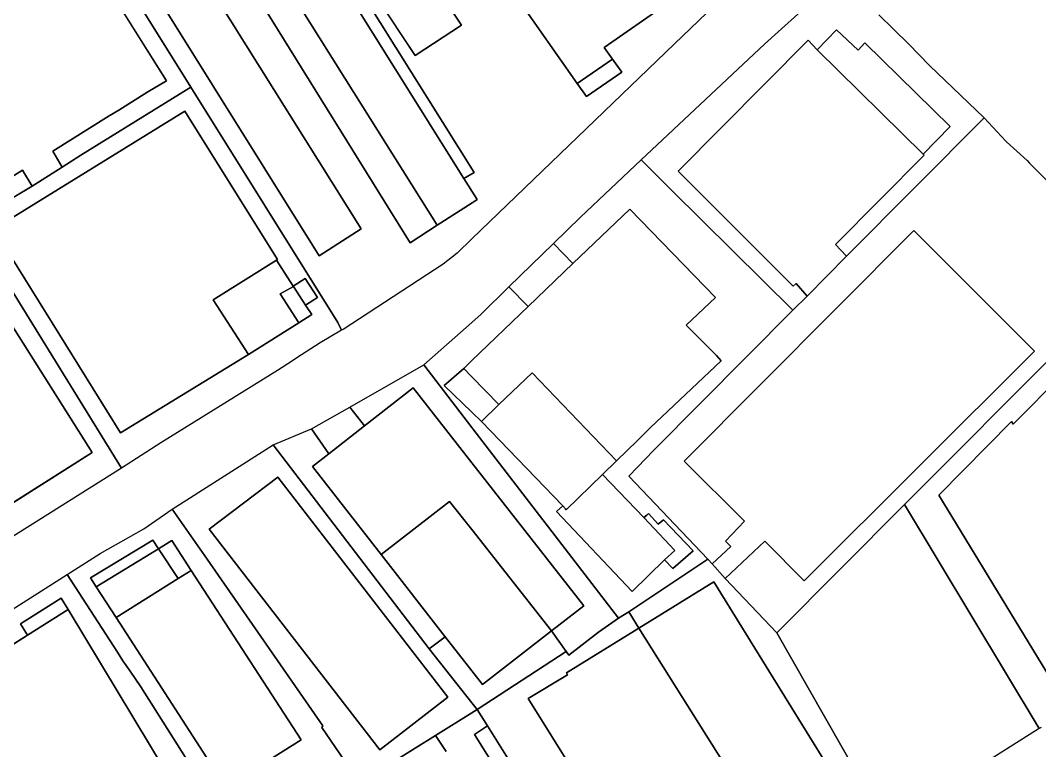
# Model space of a CAD drawing. Header units: millimetres. Extents: x 1888 to 2040, y 1705 to 1894.
# Drawn here: x 1930.9421 to 1931.1119, y 1832.5489 to 1832.6706 of the extents above; entities that cross this region are included whole.
import ezdxf

# ---------------------------------------------------------------- set-up
doc = ezdxf.new("R2010")
doc.units = ezdxf.units.MM

msp = doc.modelspace()

# ---------------------------------------------------------------- linework, layer by layer
for p, q in [((1931.01771, 1832.64519), (1930.97737, 1832.70983)), ((1930.97737, 1832.70983), (1931.01771, 1832.64519)), ((1931.01156, 1832.63643), (1930.96664, 1832.70802)), ((1930.96664, 1832.70802), (1931.01156, 1832.63643)), ((1930.97563, 1832.70871), (1931.01602, 1832.64419)), ((1931.01602, 1832.64419), (1930.97563, 1832.70871)), ((1930.96243, 1832.7054), (1931.00708, 1832.63347)), ((1931.00708, 1832.63347), (1930.96243, 1832.7054)), ((1930.99893, 1832.63584), (1930.95736, 1832.70222)), ((1930.95736, 1832.70222), (1930.99893, 1832.63584)), ((1930.94525, 1832.69998), (1930.97055, 1832.65945)), ((1930.97055, 1832.65945), (1930.94525, 1832.69998)), ((1930.94525, 1832.69998), (1930.97055, 1832.65945)), ((1930.97055, 1832.65945), (1930.94525, 1832.69998)), ((1930.95037, 1832.69786), (1930.99193, 1832.63131)), ((1930.99193, 1832.63131), (1930.95037, 1832.69786)), ((1930.94528, 1832.69423), (1930.96649, 1832.6605)), ((1930.96649, 1832.6605), (1930.94528, 1832.69423)), ((1931.01561, 1832.66978), (1931.00709, 1832.68276)), ((1931.00709, 1832.68276), (1931.01561, 1832.66978)), ((1931.06364, 1832.67869), (1931.05109, 1832.66666)), ((1931.06364, 1832.67869), (1931.05109, 1832.66666)), ((1930.99931, 1832.67779), (1931.0079, 1832.66472)), ((1931.0079, 1832.66472), (1930.99931, 1832.67779)), ((1931.0229, 1832.67716), (1931.03492, 1832.66002)), ((1931.03492, 1832.66002), (1931.0229, 1832.67716)), ((1931.0394, 1832.66603), (1931.0498, 1832.67323)), ((1931.0498, 1832.67323), (1931.0394, 1832.66603)), ((1931.06895, 1832.66917), (1931.07435, 1832.67409)), ((1931.06895, 1832.66917), (1931.07435, 1832.67409)), ((1931.08515, 1832.67147), (1931.09006, 1832.66667)), ((1931.08515, 1832.67147), (1931.09006, 1832.66667)), ((1931.0079, 1832.66472), (1931.01561, 1832.66978)), ((1931.01561, 1832.66978), (1931.0079, 1832.66472)), ((1931.06612, 1832.66659), (1931.06895, 1832.66917)), ((1931.06612, 1832.66659), (1931.06895, 1832.66917)), ((1931.0749, 1832.66566), (1931.07811, 1832.66897)), ((1931.07811, 1832.66897), (1931.0749, 1832.66566)), ((1931.07811, 1832.66897), (1931.08171, 1832.66559)), ((1931.08171, 1832.66559), (1931.07811, 1832.66897)), ((1931.05109, 1832.66666), (1931.01735, 1832.63415)), ((1931.05109, 1832.66666), (1931.01735, 1832.63415)), ((1931.04557, 1832.64734), (1931.06612, 1832.66659)), ((1931.04557, 1832.64734), (1931.06612, 1832.66659)), ((1931.05171, 1832.64541), (1931.07336, 1832.66728)), ((1931.07336, 1832.66728), (1931.05171, 1832.64541)), ((1931.07336, 1832.66728), (1931.0749, 1832.66566)), ((1931.0749, 1832.66566), (1931.07336, 1832.66728)), ((1931.08171, 1832.66559), (1931.0828, 1832.66681)), ((1931.0828, 1832.66681), (1931.08171, 1832.66559)), ((1931.0828, 1832.66681), (1931.09705, 1832.65287)), ((1931.09705, 1832.65287), (1931.0828, 1832.66681)), ((1931.09006, 1832.66667), (1931.0936, 1832.66305)), ((1931.09006, 1832.66667), (1931.0936, 1832.66305)), ((1931.04078, 1832.6641), (1931.0394, 1832.66603)), ((1931.0394, 1832.66603), (1931.04078, 1832.6641)), ((1931.0749, 1832.66566), (1931.09255, 1832.64825)), ((1931.09255, 1832.64825), (1931.0749, 1832.66566)), ((1931.04078, 1832.6641), (1931.03492, 1832.66002)), ((1931.03492, 1832.66002), (1931.04078, 1832.6641)), ((1931.04233, 1832.66191), (1931.04078, 1832.6641)), ((1931.04078, 1832.6641), (1931.04233, 1832.66191)), ((1931.0936, 1832.66305), (1931.10268, 1832.6543)), ((1931.0936, 1832.66305), (1931.10268, 1832.6543)), ((1931.03643, 1832.65787), (1931.04233, 1832.66191)), ((1931.04233, 1832.66191), (1931.03643, 1832.65787)), ((1930.96649, 1832.6605), (1930.96336, 1832.65864)), ((1930.96336, 1832.65864), (1930.96649, 1832.6605)), ((1931.03492, 1832.66002), (1931.03643, 1832.65787)), ((1931.03643, 1832.65787), (1931.03492, 1832.66002)), ((1930.97055, 1832.65945), (1930.95222, 1832.6481)), ((1930.95222, 1832.6481), (1930.97055, 1832.65945)), ((1930.97055, 1832.65945), (1930.95222, 1832.6481)), ((1930.95222, 1832.6481), (1930.97055, 1832.65945)), ((1930.96336, 1832.65864), (1930.95857, 1832.65562)), ((1930.95857, 1832.65562), (1930.96336, 1832.65864)), ((1930.97055, 1832.65945), (1930.99503, 1832.62024)), ((1930.99503, 1832.62024), (1930.97055, 1832.65945)), ((1930.97055, 1832.65945), (1930.99503, 1832.62024)), ((1930.99503, 1832.62024), (1930.97055, 1832.65945)), ((1930.93771, 1832.63581), (1930.96955, 1832.65541)), ((1930.96955, 1832.65541), (1930.93771, 1832.63581)), ((1930.95694, 1832.65464), (1930.94758, 1832.64874)), ((1930.94758, 1832.64874), (1930.95694, 1832.65464)), ((1930.95857, 1832.65562), (1930.95694, 1832.65464)), ((1930.95694, 1832.65464), (1930.95857, 1832.65562)), ((1930.96955, 1832.65541), (1930.98499, 1832.63072)), ((1930.98499, 1832.63072), (1930.96955, 1832.65541)), ((1931.07978, 1832.63126), (1931.10268, 1832.6543)), ((1931.10268, 1832.6543), (1931.07978, 1832.63126)), ((1931.07978, 1832.63126), (1931.10268, 1832.6543)), ((1931.10268, 1832.6543), (1931.07978, 1832.63126)), ((1931.09705, 1832.65287), (1931.09255, 1832.64825)), ((1931.09255, 1832.64825), (1931.09705, 1832.65287)), ((1931.10268, 1832.6543), (1931.10629, 1832.65042)), ((1931.10268, 1832.6543), (1931.10629, 1832.65042)), ((1931.10629, 1832.65042), (1931.10641, 1832.6503)), ((1931.10629, 1832.65042), (1931.10641, 1832.6503)), ((1931.10641, 1832.6503), (1931.10985, 1832.64722)), ((1931.10641, 1832.6503), (1931.10985, 1832.64722)), ((1930.94758, 1832.64874), (1930.94913, 1832.64612)), ((1930.94913, 1832.64612), (1930.94758, 1832.64874)), ((1930.95222, 1832.6481), (1930.94913, 1832.64612)), ((1930.94913, 1832.64612), (1930.95222, 1832.6481)), ((1930.95222, 1832.6481), (1930.94913, 1832.64612)), ((1930.94913, 1832.64612), (1930.95222, 1832.6481)), ((1931.09268, 1832.64809), (1931.07793, 1832.63319)), ((1931.07793, 1832.63319), (1931.09268, 1832.64809)), ((1931.09255, 1832.64825), (1931.09268, 1832.64809)), ((1931.09268, 1832.64809), (1931.09255, 1832.64825)), ((1930.94913, 1832.64612), (1930.9441, 1832.64294)), ((1930.9441, 1832.64294), (1930.94913, 1832.64612)), ((1930.94913, 1832.64612), (1930.9441, 1832.64294)), ((1930.9441, 1832.64294), (1930.94913, 1832.64612)), ((1931.03543, 1832.63775), (1931.04557, 1832.64734)), ((1931.03543, 1832.63775), (1931.04557, 1832.64734)), ((1931.04557, 1832.64734), (1931.05064, 1832.64223)), ((1931.05064, 1832.64223), (1931.04557, 1832.64734)), ((1931.04557, 1832.64734), (1931.05064, 1832.64223)), ((1931.05064, 1832.64223), (1931.04557, 1832.64734)), ((1931.10985, 1832.64722), (1931.11022, 1832.64678)), ((1931.10985, 1832.64722), (1931.11022, 1832.64678)), ((1931.11022, 1832.64678), (1931.12813, 1832.62877)), ((1931.11022, 1832.64678), (1931.12813, 1832.62877)), ((1930.94251, 1832.6456), (1930.93463, 1832.64065)), ((1930.93463, 1832.64065), (1930.94251, 1832.6456)), ((1930.9441, 1832.64294), (1930.94251, 1832.6456)), ((1930.94251, 1832.6456), (1930.9441, 1832.64294)), ((1931.01602, 1832.64419), (1931.01771, 1832.64519)), ((1931.01771, 1832.64519), (1931.01602, 1832.64419)), ((1931.0709, 1832.62628), (1931.05171, 1832.64541)), ((1931.05171, 1832.64541), (1931.0709, 1832.62628)), ((1930.9441, 1832.64294), (1930.93374, 1832.6368)), ((1930.93374, 1832.6368), (1930.9441, 1832.64294)), ((1930.9441, 1832.64294), (1930.93374, 1832.6368)), ((1930.93374, 1832.6368), (1930.9441, 1832.64294)), ((1931.01602, 1832.64419), (1931.01821, 1832.64072)), ((1931.01821, 1832.64072), (1931.01602, 1832.64419)), ((1931.05064, 1832.64223), (1931.07082, 1832.62229)), ((1931.07082, 1832.62229), (1931.05064, 1832.64223)), ((1931.05064, 1832.64223), (1931.07082, 1832.62229)), ((1931.07082, 1832.62229), (1931.05064, 1832.64223)), ((1931.01799, 1832.64053), (1931.01156, 1832.63643)), ((1931.01156, 1832.63643), (1931.01799, 1832.64053)), ((1931.01821, 1832.64072), (1931.01799, 1832.64053)), ((1931.01799, 1832.64053), (1931.01821, 1832.64072)), ((1931.03096, 1832.6334), (1931.03543, 1832.63775)), ((1931.03096, 1832.6334), (1931.03543, 1832.63775)), ((1931.0342, 1832.63002), (1931.04368, 1832.63912)), ((1931.04368, 1832.63912), (1931.0342, 1832.63002)), ((1931.04368, 1832.63912), (1931.05796, 1832.62437)), ((1931.05796, 1832.62437), (1931.04368, 1832.63912)), ((1931.00708, 1832.63347), (1931.01156, 1832.63643)), ((1931.01156, 1832.63643), (1931.00708, 1832.63347)), ((1930.9588, 1832.60181), (1930.93771, 1832.63581)), ((1930.93771, 1832.63581), (1930.9588, 1832.60181)), ((1930.99193, 1832.63131), (1930.99893, 1832.63584)), ((1930.99893, 1832.63584), (1930.99193, 1832.63131)), ((1931.05271, 1832.59709), (1931.09096, 1832.63553)), ((1931.09096, 1832.63553), (1931.05271, 1832.59709)), ((1931.09096, 1832.63553), (1931.11105, 1832.61544)), ((1931.11105, 1832.61544), (1931.09096, 1832.63553)), ((1930.93605, 1832.63307), (1930.95901, 1832.59595)), ((1930.95901, 1832.59595), (1930.93605, 1832.63307)), ((1930.93605, 1832.63307), (1930.95901, 1832.59595)), ((1930.95901, 1832.59595), (1930.93605, 1832.63307)), ((1931.01735, 1832.63415), (1931.0149, 1832.63179)), ((1931.01735, 1832.63415), (1931.0149, 1832.63179)), ((1931.0235, 1832.62614), (1931.03096, 1832.6334)), ((1931.0235, 1832.62614), (1931.03096, 1832.6334)), ((1931.0342, 1832.63002), (1931.03096, 1832.6334)), ((1931.03096, 1832.6334), (1931.0342, 1832.63002)), ((1931.07793, 1832.63319), (1931.07978, 1832.63126)), ((1931.07978, 1832.63126), (1931.07793, 1832.63319)), ((1931.0149, 1832.63179), (1931.01257, 1832.62992)), ((1931.0149, 1832.63179), (1931.01257, 1832.62992)), ((1931.07319, 1832.62463), (1931.07978, 1832.63126)), ((1931.07978, 1832.63126), (1931.07319, 1832.62463)), ((1931.07319, 1832.62463), (1931.07978, 1832.63126)), ((1931.07978, 1832.63126), (1931.07319, 1832.62463)), ((1930.98483, 1832.63059), (1930.97424, 1832.624)), ((1930.97424, 1832.624), (1930.98483, 1832.63059)), ((1930.98499, 1832.63072), (1930.98483, 1832.63059)), ((1930.98483, 1832.63059), (1930.98499, 1832.63072)), ((1930.98483, 1832.63059), (1930.9876, 1832.62628)), ((1930.9876, 1832.62628), (1930.98483, 1832.63059)), ((1931.01257, 1832.62992), (1930.99593, 1832.61907)), ((1931.01257, 1832.62992), (1930.99593, 1832.61907)), ((1931.02673, 1832.62287), (1931.0342, 1832.63002)), ((1931.0342, 1832.63002), (1931.02673, 1832.62287)), ((1930.9876, 1832.62628), (1930.98961, 1832.62756)), ((1930.98961, 1832.62756), (1930.9876, 1832.62628)), ((1930.98961, 1832.62756), (1930.99165, 1832.62437)), ((1930.99165, 1832.62437), (1930.98961, 1832.62756)), ((1930.98764, 1832.62621), (1930.98543, 1832.62497)), ((1930.98543, 1832.62497), (1930.98764, 1832.62621)), ((1930.98764, 1832.62621), (1930.9876, 1832.62628)), ((1930.9876, 1832.62628), (1930.98764, 1832.62621)), ((1930.98965, 1832.62312), (1930.98764, 1832.62621)), ((1930.98764, 1832.62621), (1930.98965, 1832.62312)), ((1931.01891, 1832.62162), (1931.0235, 1832.62614)), ((1931.01891, 1832.62162), (1931.0235, 1832.62614)), ((1931.0235, 1832.62614), (1931.02673, 1832.62287)), ((1931.02673, 1832.62287), (1931.0235, 1832.62614)), ((1931.0714, 1832.62669), (1931.0709, 1832.62628)), ((1931.0709, 1832.62628), (1931.0714, 1832.62669)), ((1931.07319, 1832.62463), (1931.0714, 1832.62669)), ((1931.0714, 1832.62669), (1931.07319, 1832.62463)), ((1930.93738, 1832.62501), (1930.95413, 1832.59855)), ((1930.95413, 1832.59855), (1930.93738, 1832.62501)), ((1930.97424, 1832.624), (1930.98015, 1832.61491)), ((1930.98015, 1832.61491), (1930.97424, 1832.624)), ((1930.98543, 1832.62497), (1930.98852, 1832.62016)), ((1930.98852, 1832.62016), (1930.98543, 1832.62497)), ((1930.99165, 1832.62437), (1930.98965, 1832.62312)), ((1930.98965, 1832.62312), (1930.99165, 1832.62437)), ((1931.05796, 1832.62437), (1931.05305, 1832.61975)), ((1931.05305, 1832.61975), (1931.05796, 1832.62437)), ((1931.07082, 1832.62229), (1931.07319, 1832.62463)), ((1931.07319, 1832.62463), (1931.07082, 1832.62229)), ((1931.07082, 1832.62229), (1931.07319, 1832.62463)), ((1931.07319, 1832.62463), (1931.07082, 1832.62229)), ((1930.98965, 1832.62312), (1930.99068, 1832.62153)), ((1930.99068, 1832.62153), (1930.98965, 1832.62312)), ((1931.01735, 1832.61387), (1931.02673, 1832.62287)), ((1931.02673, 1832.62287), (1931.01735, 1832.61387)), ((1931.10753, 1832.6033), (1931.12717, 1832.62306)), ((1931.12717, 1832.62306), (1931.10753, 1832.6033)), ((1930.99068, 1832.62153), (1930.98852, 1832.62016)), ((1930.98852, 1832.62016), (1930.99068, 1832.62153)), ((1931.01735, 1832.62024), (1931.01891, 1832.62162)), ((1931.01735, 1832.62024), (1931.01891, 1832.62162)), ((1931.07082, 1832.62229), (1931.04771, 1832.599)), ((1931.04771, 1832.599), (1931.07082, 1832.62229)), ((1931.07082, 1832.62229), (1931.04771, 1832.599)), ((1931.04771, 1832.599), (1931.07082, 1832.62229)), ((1930.98852, 1832.62016), (1930.98015, 1832.61491)), ((1930.98015, 1832.61491), (1930.98852, 1832.62016)), ((1930.99562, 1832.61895), (1930.99208, 1832.61681)), ((1930.99562, 1832.61895), (1930.99208, 1832.61681)), ((1930.99503, 1832.62024), (1930.99562, 1832.61895)), ((1930.99562, 1832.61895), (1930.99503, 1832.62024)), ((1930.99503, 1832.62024), (1930.99562, 1832.61895)), ((1930.99562, 1832.61895), (1930.99503, 1832.62024)), ((1930.99593, 1832.61907), (1930.99562, 1832.61895)), ((1930.99593, 1832.61907), (1930.99562, 1832.61895)), ((1931.00935, 1832.61315), (1931.01735, 1832.62024)), ((1931.00935, 1832.61315), (1931.01735, 1832.62024)), ((1931.05305, 1832.61975), (1931.05808, 1832.61472)), ((1931.05808, 1832.61472), (1931.05305, 1832.61975)), ((1931.11721, 1832.61779), (1931.0894, 1832.58989)), ((1931.0894, 1832.58989), (1931.11721, 1832.61779)), ((1931.11721, 1832.61779), (1931.0894, 1832.58989)), ((1931.0894, 1832.58989), (1931.11721, 1832.61779)), ((1930.99208, 1832.61681), (1930.98818, 1832.61435)), ((1930.99208, 1832.61681), (1930.98818, 1832.61435)), ((1930.98015, 1832.61491), (1930.9588, 1832.60181)), ((1930.9588, 1832.60181), (1930.98015, 1832.61491)), ((1930.98745, 1832.61383), (1930.98499, 1832.61222)), ((1930.98745, 1832.61383), (1930.98499, 1832.61222)), ((1930.98818, 1832.61435), (1930.98745, 1832.61383)), ((1930.98818, 1832.61435), (1930.98745, 1832.61383)), ((1931.01599, 1832.61256), (1931.01735, 1832.61387)), ((1931.01735, 1832.61387), (1931.01599, 1832.61256)), ((1931.0589, 1832.61384), (1931.04708, 1832.60266)), ((1931.04708, 1832.60266), (1931.0589, 1832.61384)), ((1931.05808, 1832.61472), (1931.0589, 1832.61384)), ((1931.0589, 1832.61384), (1931.05808, 1832.61472)), ((1931.11105, 1832.61544), (1931.07271, 1832.57716)), ((1931.07271, 1832.57716), (1931.11105, 1832.61544)), ((1930.98499, 1832.61222), (1930.96556, 1832.60015)), ((1930.98499, 1832.61222), (1930.96556, 1832.60015)), ((1930.997, 1832.60612), (1931.00935, 1832.61315)), ((1930.997, 1832.60612), (1931.00935, 1832.61315)), ((1931.00935, 1832.61315), (1931.01735, 1832.6027)), ((1931.01735, 1832.6027), (1931.00935, 1832.61315)), ((1931.00935, 1832.61315), (1931.01735, 1832.6027)), ((1931.01735, 1832.6027), (1931.00935, 1832.61315)), ((1931.01599, 1832.61256), (1931.01273, 1832.60974)), ((1931.01273, 1832.60974), (1931.01599, 1832.61256)), ((1931.01735, 1832.61116), (1931.01599, 1832.61256)), ((1931.01599, 1832.61256), (1931.01735, 1832.61116)), ((1931.02183, 1832.60653), (1931.01735, 1832.61116)), ((1931.01735, 1832.61116), (1931.02183, 1832.60653)), ((1931.02183, 1832.60653), (1931.0274, 1832.61183)), ((1931.0274, 1832.61183), (1931.02183, 1832.60653)), ((1931.0274, 1832.61183), (1931.04147, 1832.59718)), ((1931.04147, 1832.59718), (1931.0274, 1832.61183)), ((1930.99948, 1832.603), (1931.00755, 1832.60931)), ((1931.00755, 1832.60931), (1930.99948, 1832.603)), ((1931.00755, 1832.60931), (1931.01735, 1832.59681)), ((1931.01735, 1832.59681), (1931.00755, 1832.60931)), ((1931.01273, 1832.60974), (1931.01735, 1832.60528)), ((1931.01735, 1832.60528), (1931.01273, 1832.60974)), ((1930.99065, 1832.6025), (1930.997, 1832.60612)), ((1930.99065, 1832.6025), (1930.997, 1832.60612)), ((1930.99948, 1832.603), (1930.997, 1832.60612)), ((1930.997, 1832.60612), (1930.99948, 1832.603)), ((1931.01896, 1832.60372), (1931.02183, 1832.60653)), ((1931.02183, 1832.60653), (1931.01896, 1832.60372)), ((1931.01735, 1832.60528), (1931.01896, 1832.60372)), ((1931.01896, 1832.60372), (1931.01735, 1832.60528)), ((1931.03249, 1832.58966), (1931.01896, 1832.60372)), ((1931.01896, 1832.60372), (1931.03249, 1832.58966)), ((1931.09512, 1832.59143), (1931.10726, 1832.60373)), ((1931.10726, 1832.60373), (1931.09512, 1832.59143)), ((1931.10726, 1832.60373), (1931.10753, 1832.6033)), ((1931.10753, 1832.6033), (1931.10726, 1832.60373)), ((1930.98426, 1832.59985), (1930.99065, 1832.6025)), ((1930.98426, 1832.59985), (1930.99065, 1832.6025)), ((1930.99065, 1832.6025), (1930.99353, 1832.59835)), ((1930.99353, 1832.59835), (1930.99065, 1832.6025)), ((1930.99353, 1832.59835), (1930.99948, 1832.603)), ((1930.99948, 1832.603), (1930.99353, 1832.59835)), ((1931.01735, 1832.6027), (1931.01752, 1832.60248)), ((1931.01752, 1832.60248), (1931.01735, 1832.6027)), ((1931.01735, 1832.6027), (1931.01752, 1832.60248)), ((1931.01752, 1832.60248), (1931.01735, 1832.6027)), ((1931.01752, 1832.60248), (1931.0418, 1832.57093)), ((1931.0418, 1832.57093), (1931.01752, 1832.60248)), ((1931.01752, 1832.60248), (1931.0418, 1832.57093)), ((1931.0418, 1832.57093), (1931.01752, 1832.60248)), ((1931.04708, 1832.60266), (1931.04496, 1832.60053)), ((1931.04496, 1832.60053), (1931.04708, 1832.60266)), ((1931.04496, 1832.60053), (1931.04147, 1832.59718)), ((1931.04147, 1832.59718), (1931.04496, 1832.60053)), ((1930.95413, 1832.59855), (1930.91371, 1832.57308)), ((1930.91371, 1832.57308), (1930.95413, 1832.59855)), ((1930.96556, 1832.60015), (1930.95901, 1832.59595)), ((1930.96556, 1832.60015), (1930.95901, 1832.59595)), ((1930.96742, 1832.58913), (1930.98426, 1832.59985)), ((1930.96742, 1832.58913), (1930.98426, 1832.59985)), ((1930.98426, 1832.59985), (1931.01025, 1832.56586)), ((1931.01025, 1832.56586), (1930.98426, 1832.59985)), ((1930.98426, 1832.59985), (1931.01025, 1832.56586)), ((1931.01025, 1832.56586), (1930.98426, 1832.59985)), ((1931.04771, 1832.599), (1931.04349, 1832.59463)), ((1931.04349, 1832.59463), (1931.04771, 1832.599)), ((1931.04771, 1832.599), (1931.04349, 1832.59463)), ((1931.04349, 1832.59463), (1931.04771, 1832.599)), ((1930.99083, 1832.59625), (1930.99353, 1832.59835)), ((1930.99353, 1832.59835), (1930.99083, 1832.59625)), ((1931.04147, 1832.59718), (1931.03911, 1832.59491)), ((1931.03911, 1832.59491), (1931.04147, 1832.59718)), ((1931.06277, 1832.58712), (1931.05271, 1832.59709)), ((1931.05271, 1832.59709), (1931.06277, 1832.58712)), ((1930.95901, 1832.59595), (1930.9144, 1832.56796)), ((1930.95901, 1832.59595), (1930.9144, 1832.56796)), ((1931.00224, 1832.58157), (1930.99083, 1832.59625)), ((1930.99083, 1832.59625), (1931.00224, 1832.58157)), ((1931.01735, 1832.59681), (1931.03599, 1832.57303)), ((1931.03599, 1832.57303), (1931.01735, 1832.59681)), ((1930.98505, 1832.59444), (1930.97361, 1832.58581)), ((1930.97361, 1832.58581), (1930.98505, 1832.59444)), ((1931.01333, 1832.55781), (1930.98505, 1832.59444)), ((1930.98505, 1832.59444), (1931.01333, 1832.55781)), ((1931.03305, 1832.58903), (1931.03911, 1832.59491)), ((1931.03911, 1832.59491), (1931.03305, 1832.58903)), ((1931.03911, 1832.59491), (1931.04599, 1832.58772)), ((1931.04599, 1832.58772), (1931.03911, 1832.59491)), ((1931.04349, 1832.59463), (1931.05664, 1832.58076)), ((1931.05664, 1832.58076), (1931.04349, 1832.59463)), ((1931.04349, 1832.59463), (1931.05664, 1832.58076)), ((1931.05664, 1832.58076), (1931.04349, 1832.59463)), ((1931.01365, 1832.59041), (1931.00224, 1832.58157)), ((1931.00224, 1832.58157), (1931.01365, 1832.59041)), ((1931.01735, 1832.5857), (1931.01365, 1832.59041)), ((1931.01365, 1832.59041), (1931.01735, 1832.5857)), ((1931.11451, 1832.55964), (1931.09512, 1832.59143)), ((1931.09512, 1832.59143), (1931.11451, 1832.55964)), ((1930.96273, 1832.58583), (1930.96742, 1832.58913)), ((1930.96273, 1832.58583), (1930.96742, 1832.58913)), ((1930.97328, 1832.58081), (1930.96742, 1832.58913)), ((1930.96742, 1832.58913), (1930.97328, 1832.58081)), ((1930.97328, 1832.58081), (1930.96742, 1832.58913)), ((1930.96742, 1832.58913), (1930.97328, 1832.58081)), ((1931.03143, 1832.58872), (1931.03249, 1832.58966)), ((1931.03249, 1832.58966), (1931.03143, 1832.58872)), ((1931.04408, 1832.57537), (1931.03143, 1832.58872)), ((1931.03143, 1832.58872), (1931.04408, 1832.57537)), ((1931.03249, 1832.58966), (1931.03293, 1832.58916)), ((1931.03293, 1832.58916), (1931.03249, 1832.58966)), ((1931.03293, 1832.58916), (1931.03305, 1832.58903)), ((1931.03305, 1832.58903), (1931.03293, 1832.58916)), ((1931.0468, 1832.58841), (1931.04649, 1832.58814)), ((1931.04649, 1832.58814), (1931.0468, 1832.58841)), ((1931.0484, 1832.58659), (1931.0468, 1832.58841)), ((1931.0468, 1832.58841), (1931.0484, 1832.58659)), ((1931.0894, 1832.58989), (1931.06814, 1832.56853)), ((1931.06814, 1832.56853), (1931.0894, 1832.58989)), ((1931.0894, 1832.58989), (1931.06814, 1832.56853)), ((1931.06814, 1832.56853), (1931.0894, 1832.58989)), ((1931.0894, 1832.58989), (1931.11187, 1832.55256)), ((1931.11187, 1832.55256), (1931.0894, 1832.58989)), ((1931.0894, 1832.58989), (1931.11187, 1832.55256)), ((1931.11187, 1832.55256), (1931.0894, 1832.58989)), ((1931.04649, 1832.58814), (1931.04599, 1832.58772)), ((1931.04599, 1832.58772), (1931.04649, 1832.58814)), ((1931.04599, 1832.58772), (1931.05115, 1832.58225)), ((1931.05115, 1832.58225), (1931.04599, 1832.58772)), ((1931.04927, 1832.58731), (1931.0484, 1832.58659)), ((1931.0484, 1832.58659), (1931.04927, 1832.58731)), ((1931.05421, 1832.58216), (1931.04927, 1832.58731)), ((1931.04927, 1832.58731), (1931.05421, 1832.58216)), ((1931.05961, 1832.58381), (1931.06277, 1832.58712)), ((1931.06277, 1832.58712), (1931.05961, 1832.58381)), ((1930.95545, 1832.58171), (1930.96273, 1832.58583)), ((1930.95545, 1832.58171), (1930.96273, 1832.58583)), ((1930.97361, 1832.58581), (1931.00205, 1832.549)), ((1931.00205, 1832.549), (1930.97361, 1832.58581)), ((1931.0306, 1832.56884), (1931.01735, 1832.5857)), ((1931.01735, 1832.5857), (1931.0306, 1832.56884)), ((1930.96419, 1832.58397), (1930.95382, 1832.57765)), ((1930.95382, 1832.57765), (1930.96419, 1832.58397)), ((1930.96514, 1832.58252), (1930.96419, 1832.58397)), ((1930.96419, 1832.58397), (1930.96514, 1832.58252)), ((1930.96736, 1832.58387), (1930.96514, 1832.58252)), ((1930.96514, 1832.58252), (1930.96736, 1832.58387)), ((1930.9706, 1832.57888), (1930.96736, 1832.58387)), ((1930.96736, 1832.58387), (1930.9706, 1832.57888)), ((1931.06615, 1832.58381), (1931.05955, 1832.57759)), ((1931.05955, 1832.57759), (1931.06615, 1832.58381)), ((1931.06049, 1832.58287), (1931.05961, 1832.58381)), ((1931.05961, 1832.58381), (1931.06049, 1832.58287)), ((1931.07271, 1832.57716), (1931.06615, 1832.58381)), ((1931.06615, 1832.58381), (1931.07271, 1832.57716)), ((1930.94996, 1832.57822), (1930.95545, 1832.58171)), ((1930.94996, 1832.57822), (1930.95545, 1832.58171)), ((1930.96514, 1832.58252), (1930.95477, 1832.57619)), ((1930.95477, 1832.57619), (1930.96514, 1832.58252)), ((1930.96514, 1832.58252), (1930.96845, 1832.57755)), ((1930.96845, 1832.57755), (1930.96514, 1832.58252)), ((1931.01292, 1832.56785), (1931.00224, 1832.58157)), ((1931.00224, 1832.58157), (1931.01292, 1832.56785)), ((1931.05115, 1832.58225), (1931.04943, 1832.58066)), ((1931.04943, 1832.58066), (1931.05115, 1832.58225)), ((1931.05083, 1832.57925), (1931.05421, 1832.58216)), ((1931.05421, 1832.58216), (1931.05083, 1832.57925)), ((1931.05739, 1832.57998), (1931.06049, 1832.58287)), ((1931.06049, 1832.58287), (1931.05739, 1832.57998)), ((1930.99255, 1832.55299), (1930.97328, 1832.58081)), ((1930.97328, 1832.58081), (1930.99255, 1832.55299)), ((1930.99255, 1832.55299), (1930.97328, 1832.58081)), ((1930.97328, 1832.58081), (1930.99255, 1832.55299)), ((1931.05664, 1832.58076), (1931.0435, 1832.572)), ((1931.0435, 1832.572), (1931.05664, 1832.58076)), ((1931.05664, 1832.58076), (1931.0435, 1832.572)), ((1931.0435, 1832.572), (1931.05664, 1832.58076)), ((1931.04943, 1832.58066), (1931.04408, 1832.57537)), ((1931.04408, 1832.57537), (1931.04943, 1832.58066)), ((1931.04943, 1832.58066), (1931.05083, 1832.57925)), ((1931.05083, 1832.57925), (1931.04943, 1832.58066)), ((1931.05739, 1832.57998), (1931.05664, 1832.58076)), ((1931.05664, 1832.58076), (1931.05739, 1832.57998)), ((1931.05739, 1832.57998), (1931.05664, 1832.58076)), ((1931.05664, 1832.58076), (1931.05739, 1832.57998)), ((1931.05955, 1832.57759), (1931.05739, 1832.57998)), ((1931.05739, 1832.57998), (1931.05955, 1832.57759)), ((1931.05955, 1832.57759), (1931.05739, 1832.57998)), ((1931.05739, 1832.57998), (1931.05955, 1832.57759)), ((1930.92048, 1832.55961), (1930.94996, 1832.57822)), ((1930.92048, 1832.55961), (1930.94996, 1832.57822)), ((1930.94996, 1832.57822), (1930.95833, 1832.5653)), ((1930.95833, 1832.5653), (1930.94996, 1832.57822)), ((1930.94996, 1832.57822), (1930.95833, 1832.5653)), ((1930.95833, 1832.5653), (1930.94996, 1832.57822)), ((1930.96845, 1832.57755), (1930.9706, 1832.57888)), ((1930.9706, 1832.57888), (1930.96845, 1832.57755)), ((1930.9889, 1832.55069), (1930.9706, 1832.57888)), ((1930.9706, 1832.57888), (1930.9889, 1832.55069)), ((1930.95382, 1832.57765), (1930.95477, 1832.57619)), ((1930.95477, 1832.57619), (1930.95382, 1832.57765)), ((1930.96845, 1832.57755), (1930.95808, 1832.57109)), ((1930.95808, 1832.57109), (1930.96845, 1832.57755)), ((1931.04519, 1832.56931), (1931.05768, 1832.57703)), ((1931.05768, 1832.57703), (1931.04519, 1832.56931)), ((1931.05768, 1832.57703), (1931.08136, 1832.53872)), ((1931.08136, 1832.53872), (1931.05768, 1832.57703)), ((1931.06814, 1832.56853), (1931.05955, 1832.57759)), ((1931.05955, 1832.57759), (1931.06814, 1832.56853)), ((1931.06814, 1832.56853), (1931.05955, 1832.57759)), ((1931.05955, 1832.57759), (1931.06814, 1832.56853)), ((1930.95477, 1832.57619), (1930.95808, 1832.57109)), ((1930.95808, 1832.57109), (1930.95477, 1832.57619)), ((1930.94892, 1832.57431), (1930.94216, 1832.57003)), ((1930.94216, 1832.57003), (1930.94892, 1832.57431)), ((1930.95012, 1832.57241), (1930.94892, 1832.57431)), ((1930.94892, 1832.57431), (1930.95012, 1832.57241)), ((1930.94335, 1832.56814), (1930.95012, 1832.57241)), ((1930.95012, 1832.57241), (1930.94335, 1832.56814)), ((1930.95012, 1832.57241), (1930.96773, 1832.54321)), ((1930.96773, 1832.54321), (1930.95012, 1832.57241)), ((1931.03599, 1832.57303), (1931.0306, 1832.56884)), ((1931.0306, 1832.56884), (1931.03599, 1832.57303)), ((1931.0418, 1832.57093), (1931.0435, 1832.572)), ((1931.0435, 1832.572), (1931.0418, 1832.57093)), ((1931.0418, 1832.57093), (1931.0435, 1832.572)), ((1931.0435, 1832.572), (1931.0418, 1832.57093)), ((1931.0435, 1832.572), (1931.04519, 1832.56931)), ((1931.04519, 1832.56931), (1931.0435, 1832.572)), ((1931.0435, 1832.572), (1931.04519, 1832.56931)), ((1931.04519, 1832.56931), (1931.0435, 1832.572)), ((1930.94216, 1832.57003), (1930.94335, 1832.56814)), ((1930.94335, 1832.56814), (1930.94216, 1832.57003)), ((1930.95808, 1832.57109), (1930.9764, 1832.54281)), ((1930.9764, 1832.54281), (1930.95808, 1832.57109)), ((1931.0418, 1832.57093), (1931.03845, 1832.56864)), ((1931.03845, 1832.56864), (1931.0418, 1832.57093)), ((1931.0418, 1832.57093), (1931.03845, 1832.56864)), ((1931.03845, 1832.56864), (1931.0418, 1832.57093)), ((1930.93744, 1832.5644), (1930.94335, 1832.56814)), ((1930.94335, 1832.56814), (1930.93744, 1832.5644)), ((1931.0306, 1832.56884), (1931.01911, 1832.55991)), ((1931.01911, 1832.55991), (1931.0306, 1832.56884)), ((1931.03306, 1832.56541), (1931.0306, 1832.56884)), ((1931.0306, 1832.56884), (1931.03306, 1832.56541)), ((1931.03314, 1832.56184), (1931.04519, 1832.56931)), ((1931.04519, 1832.56931), (1931.03314, 1832.56184)), ((1931.03845, 1832.56864), (1931.03352, 1832.56481)), ((1931.03352, 1832.56481), (1931.03845, 1832.56864)), ((1931.03845, 1832.56864), (1931.03352, 1832.56481)), ((1931.03352, 1832.56481), (1931.03845, 1832.56864)), ((1931.04519, 1832.56931), (1931.06907, 1832.53126)), ((1931.06907, 1832.53126), (1931.04519, 1832.56931)), ((1931.04519, 1832.56931), (1931.06907, 1832.53126)), ((1931.06907, 1832.53126), (1931.04519, 1832.56931)), ((1931.06814, 1832.56853), (1931.08641, 1832.53654)), ((1931.08641, 1832.53654), (1931.06814, 1832.56853)), ((1931.06814, 1832.56853), (1931.08641, 1832.53654)), ((1931.08641, 1832.53654), (1931.06814, 1832.56853)), ((1931.01292, 1832.56785), (1931.01025, 1832.56586)), ((1931.01025, 1832.56586), (1931.01292, 1832.56785)), ((1931.01735, 1832.56217), (1931.01292, 1832.56785)), ((1931.01292, 1832.56785), (1931.01735, 1832.56217)), ((1930.95833, 1832.5653), (1930.95924, 1832.56384)), ((1930.95924, 1832.56384), (1930.95833, 1832.5653)), ((1930.95833, 1832.5653), (1930.95924, 1832.56384)), ((1930.95924, 1832.56384), (1930.95833, 1832.5653)), ((1931.01025, 1832.56586), (1931.01735, 1832.55682)), ((1931.01735, 1832.55682), (1931.01025, 1832.56586)), ((1931.01025, 1832.56586), (1931.01735, 1832.55682)), ((1931.01735, 1832.55682), (1931.01025, 1832.56586)), ((1931.03306, 1832.56541), (1931.01821, 1832.55573)), ((1931.01821, 1832.55573), (1931.03306, 1832.56541)), ((1931.03306, 1832.56541), (1931.01821, 1832.55573)), ((1931.01821, 1832.55573), (1931.03306, 1832.56541)), ((1931.03352, 1832.56481), (1931.03306, 1832.56541)), ((1931.03306, 1832.56541), (1931.03352, 1832.56481)), ((1931.03352, 1832.56481), (1931.03306, 1832.56541)), ((1931.03306, 1832.56541), (1931.03352, 1832.56481)), ((1930.95924, 1832.56384), (1930.96045, 1832.56214)), ((1930.96045, 1832.56214), (1930.95924, 1832.56384)), ((1930.95924, 1832.56384), (1930.96045, 1832.56214)), ((1930.96045, 1832.56214), (1930.95924, 1832.56384)), ((1930.96045, 1832.56214), (1930.96221, 1832.55951)), ((1930.96221, 1832.55951), (1930.96045, 1832.56214)), ((1930.96045, 1832.56214), (1930.96221, 1832.55951)), ((1930.96221, 1832.55951), (1930.96045, 1832.56214)), ((1931.01911, 1832.55991), (1931.01735, 1832.56217)), ((1931.01735, 1832.56217), (1931.01911, 1832.55991)), ((1931.02671, 1832.55756), (1931.0333, 1832.56149)), ((1931.0333, 1832.56149), (1931.02671, 1832.55756)), ((1931.0333, 1832.56149), (1931.03314, 1832.56184)), ((1931.03314, 1832.56184), (1931.0333, 1832.56149)), ((1930.96221, 1832.55951), (1930.97326, 1832.54211)), ((1930.97326, 1832.54211), (1930.96221, 1832.55951)), ((1930.96221, 1832.55951), (1930.97326, 1832.54211)), ((1930.97326, 1832.54211), (1930.96221, 1832.55951)), ((1931.00205, 1832.549), (1931.01333, 1832.55781)), ((1931.01333, 1832.55781), (1931.00205, 1832.549)), ((1931.01735, 1832.55682), (1931.01821, 1832.55573)), ((1931.01821, 1832.55573), (1931.01735, 1832.55682)), ((1931.01735, 1832.55682), (1931.01821, 1832.55573)), ((1931.01821, 1832.55573), (1931.01735, 1832.55682)), ((1931.04321, 1832.53119), (1931.02671, 1832.55756)), ((1931.02671, 1832.55756), (1931.04321, 1832.53119)), ((1931.01735, 1832.55519), (1931.0113, 1832.55141)), ((1931.0113, 1832.55141), (1931.01735, 1832.55519)), ((1931.01735, 1832.55519), (1931.0113, 1832.55141)), ((1931.0113, 1832.55141), (1931.01735, 1832.55519)), ((1931.01821, 1832.55573), (1931.01735, 1832.55519)), ((1931.01735, 1832.55519), (1931.01821, 1832.55573)), ((1931.01821, 1832.55573), (1931.01735, 1832.55519)), ((1931.01735, 1832.55519), (1931.01821, 1832.55573)), ((1931.01821, 1832.55573), (1931.01998, 1832.55299)), ((1931.01998, 1832.55299), (1931.01821, 1832.55573)), ((1931.01821, 1832.55573), (1931.01998, 1832.55299)), ((1931.01998, 1832.55299), (1931.01821, 1832.55573)), ((1930.99236, 1832.55274), (1930.99255, 1832.55299)), ((1930.99255, 1832.55299), (1930.99236, 1832.55274)), ((1930.99236, 1832.55274), (1930.99255, 1832.55299)), ((1930.99255, 1832.55299), (1930.99236, 1832.55274)), ((1930.99867, 1832.54355), (1930.99236, 1832.55274)), ((1930.99236, 1832.55274), (1930.99867, 1832.54355)), ((1930.99867, 1832.54355), (1930.99236, 1832.55274)), ((1930.99236, 1832.55274), (1930.99867, 1832.54355)), ((1931.01998, 1832.55299), (1931.0178, 1832.55156)), ((1931.0178, 1832.55156), (1931.01998, 1832.55299)), ((1931.01998, 1832.55299), (1931.04601, 1832.5112)), ((1931.04601, 1832.5112), (1931.01998, 1832.55299)), ((1931.01998, 1832.55299), (1931.04601, 1832.5112)), ((1931.04601, 1832.5112), (1931.01998, 1832.55299)), ((1931.11218, 1832.55275), (1931.11187, 1832.55256)), ((1931.11218, 1832.55275), (1931.11187, 1832.55256)), ((1931.0113, 1832.55141), (1931.00115, 1832.54507)), ((1931.00115, 1832.54507), (1931.0113, 1832.55141)), ((1931.0113, 1832.55141), (1931.00115, 1832.54507)), ((1931.00115, 1832.54507), (1931.0113, 1832.55141)), ((1931.01306, 1832.54876), (1931.0113, 1832.55141)), ((1931.0113, 1832.55141), (1931.01306, 1832.54876)), ((1931.0178, 1832.55156), (1931.04144, 1832.51419)), ((1931.04144, 1832.51419), (1931.0178, 1832.55156)), ((1931.11187, 1832.55256), (1931.08641, 1832.53654)), ((1931.11187, 1832.55256), (1931.08641, 1832.53654)), ((1930.97911, 1832.54452), (1930.9889, 1832.55069)), ((1930.9889, 1832.55069), (1930.97911, 1832.54452))]:
    msp.add_line(p, q)

doc.saveas('drawing.dxf')
